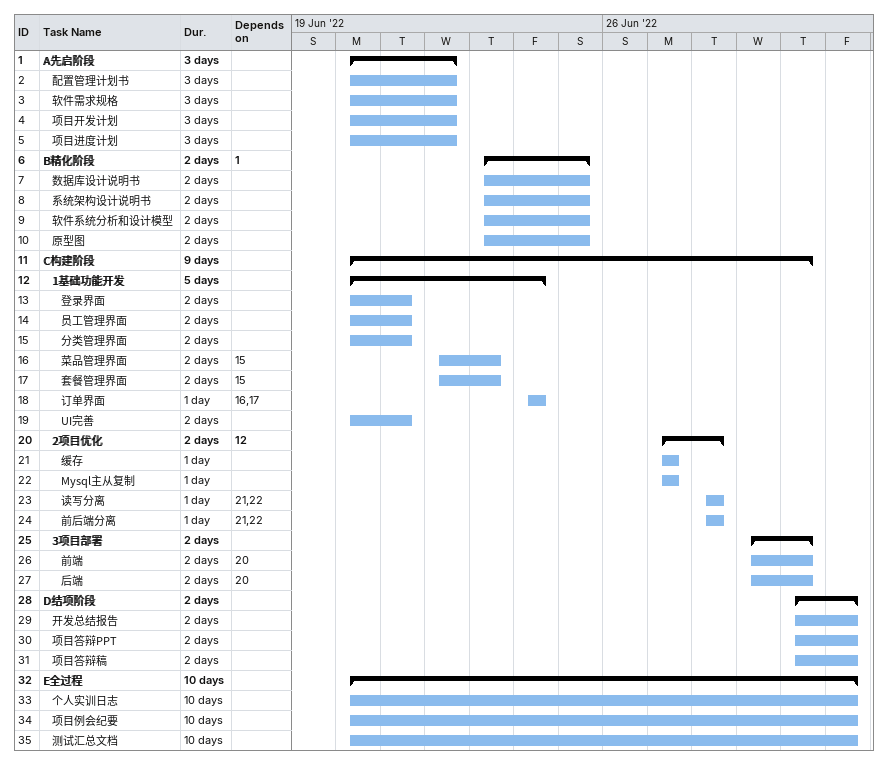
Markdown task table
| ID | Level | Task | Duration | Start | Finish | Predecessors |
|---|---|---|---|---|---|---|
| 1 | 1 | **A先启阶段** | 3d | 2022-06-20 | 2022-06-22 |  |
| 2 | 2 | 配置管理计划书 | 3d | 2022-06-20 | 2022-06-22 |  |
| 3 | 2 | 软件需求规格 | 3d | 2022-06-20 | 2022-06-22 |  |
| 4 | 2 | 项目开发计划 | 3d | 2022-06-20 | 2022-06-22 |  |
| 5 | 2 | 项目进度计划 | 3d | 2022-06-20 | 2022-06-22 |  |
| 6 | 1 | **B精化阶段** | 2d | 2022-06-23 | 2022-06-25 | 1 |
| 7 | 2 | 数据库设计说明书 | 2d | 2022-06-23 | 2022-06-25 |  |
| 8 | 2 | 系统架构设计说明书 | 2d | 2022-06-23 | 2022-06-25 |  |
| 9 | 2 | 软件系统分析和设计模型 | 2d | 2022-06-23 | 2022-06-25 |  |
| 10 | 2 | 原型图 | 2d | 2022-06-23 | 2022-06-25 |  |
| 11 | 1 | **C构建阶段** | 9d | 2022-06-20 | 2022-06-30 |  |
| 12 | 2 | **1基础功能开发** | 5d | 2022-06-20 | 2022-06-24 |  |
| 13 | 3 | 登录界面 | 2d | 2022-06-20 | 2022-06-21 |  |
| 14 | 3 | 员工管理界面 | 2d | 2022-06-20 | 2022-06-21 |  |
| 15 | 3 | 分类管理界面 | 2d | 2022-06-20 | 2022-06-21 |  |
| 16 | 3 | 菜品管理界面 | 2d | 2022-06-22 | 2022-06-23 | 15 |
| 17 | 3 | 套餐管理界面 | 2d | 2022-06-22 | 2022-06-23 | 15 |
| 18 | 3 | 订单界面 | 1d | 2022-06-24 | 2022-06-24 | 16, 17 |
| 19 | 3 | UI完善 | 2d | 2022-06-20 | 2022-06-21 |  |
| 20 | 2 | **2项目优化** | 2d | 2022-06-27 | 2022-06-28 | 12 |
| 21 | 3 | 缓存 | 1d | 2022-06-27 | 2022-06-27 |  |
| 22 | 3 | Mysql主从复制 | 1d | 2022-06-27 | 2022-06-27 |  |
| 23 | 3 | 读写分离 | 1d | 2022-06-28 | 2022-06-28 | 21, 22 |
| 24 | 3 | 前后端分离 | 1d | 2022-06-28 | 2022-06-28 | 21, 22 |
| 25 | 2 | **3项目部署** | 2d | 2022-06-29 | 2022-06-30 |  |
| 26 | 3 | 前端 | 2d | 2022-06-29 | 2022-06-30 | 20 |
| 27 | 3 | 后端 | 2d | 2022-06-29 | 2022-06-30 | 20 |
| 28 | 1 | **D结项阶段** | 2d | 2022-06-30 | 2022-07-01 |  |
| 29 | 2 | 开发总结报告 | 2d | 2022-06-30 | 2022-07-01 |  |
| 30 | 2 | 项目答辩PPT | 2d | 2022-06-30 | 2022-07-01 |  |
| 31 | 2 | 项目答辩稿 | 2d | 2022-06-30 | 2022-07-01 |  |
| 32 | 1 | **E全过程** | 10d | 2022-06-20 | 2022-07-01 |  |
| 33 | 2 | 个人实训日志 | 10d | 2022-06-20 | 2022-07-01 |  |
| 34 | 2 | 项目例会纪要 | 10d | 2022-06-20 | 2022-07-01 |  |
| 35 | 2 | 测试汇总文档 | 10d | 2022-06-20 | 2022-07-01 |  |
